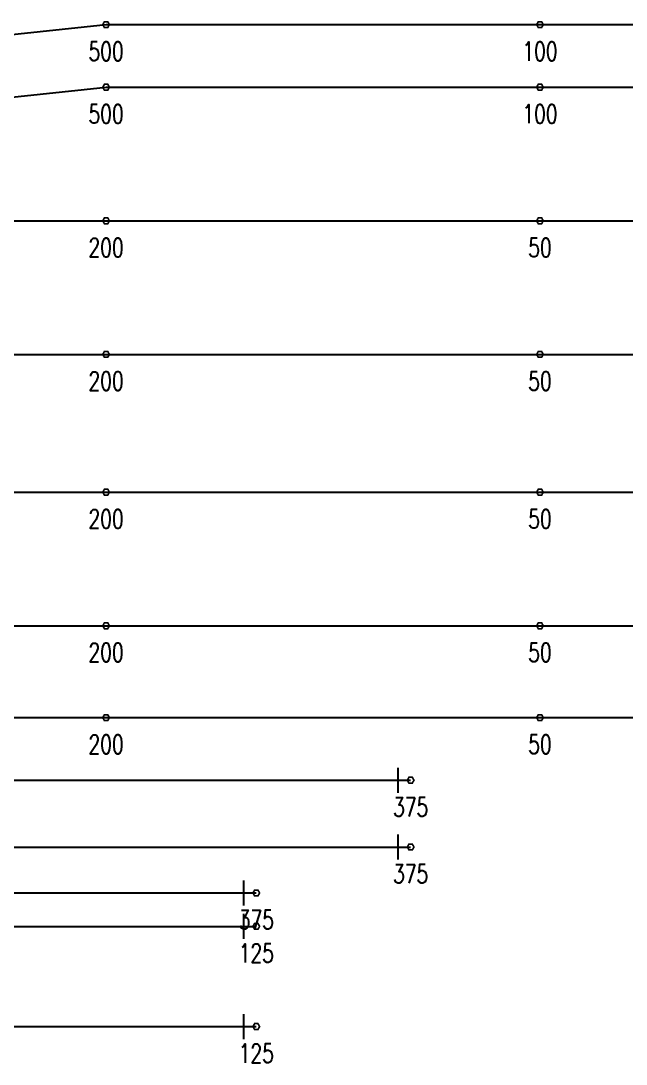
# Model space of a CAD drawing. Header units: millimetres. Extents: x 118516 to 588795, y -24154 to 50684.
# Drawn here: x 391628 to 398883, y 26050 to 38545 of the extents above; entities that cross this region are included whole.
import ezdxf
from ezdxf.enums import TextEntityAlignment as Align

# ---------------------------------------------------------------- set-up
doc = ezdxf.new("R2010")
doc.units = ezdxf.units.MM
doc.layers.get('0').update_dxf_attribs({"lineweight": 20})
doc.layers.add('ARES_TAG', color=3, linetype='Continuous')
doc.layers.add('NDC_S_TENDON', color=10, linetype='Continuous')
doc.layers.add('Current plane_Column', color=7, linetype='Continuous', true_color=0x4b00ff)
for name, color, linetype, lineweight in [('NDC_S-TENDON', 6, 'Continuous', 35), ('NDC_S_ANNO', 7, 'Continuous', 20), ('NDC_S_SYMBOL', 1, 'Continuous', 15)]:
    doc.layers.add(name, color=color, linetype=linetype, lineweight=lineweight)
doc.styles.add('ARES_ROMANS_0.36', font='romans.shx', dxfattribs={"width": 0.36, "bigfont": 'vns.shx'})
doc.styles.add('NDC_ANNO', font='', dxfattribs={"width": 0.8})
doc.styles.get('NDC_ANNO').set_extended_font_data('Dotum')

# ---------------------------------------------------------------- blocks, each defined once
blk = doc.blocks.new('*U710')
at = {"layer": 'NDC_S_SYMBOL', "color": 3}
blk.add_line((-10072, 0), (-8538, 0), dxfattribs=at)
blk.add_circle((-10522, 0), 450, dxfattribs=at)
at = {"layer": 'NDC_S_TENDON'}
for p, q in [((6362, -150), (6362, 150)), ((-3388, 0), (-500, 0)), ((-500, 0), (5123, 0)), ((5123, 0), (5512, 0)), ((5512, 0), (6512, 0))]:
    blk.add_line(p, q, dxfattribs=at)
blk.add_lwpolyline([(-3908, 0), (-4388, 150), (-4388, -150), (-3908, 0), (-3388, 0)], dxfattribs=at)
at = {"layer": 'ARES_TAG', "style": 'ARES_ROMANS_0.36', "width": 0.36}
blk.add_attdef('S3', text='', height=375, dxfattribs=at).set_placement((-10522, 0), align=Align.MIDDLE_CENTER)
blk = doc.blocks.new('*U711')
at = {"layer": 'NDC_S_SYMBOL', "color": 3}
blk.add_line((-11024, 0), (-8555, 0), dxfattribs=at)
blk.add_circle((-11474, 0), 450, dxfattribs=at)
at = {"layer": 'NDC_S_TENDON'}
for p, q in [((6362, -150), (6362, 150)), ((-3388, 0), (-500, 0)), ((-500, 0), (5123, 0)), ((5123, 0), (5512, 0)), ((5512, 0), (6512, 0))]:
    blk.add_line(p, q, dxfattribs=at)
blk.add_lwpolyline([(-3908, 0), (-4388, 150), (-4388, -150), (-3908, 0), (-3388, 0)], dxfattribs=at)
at = {"layer": 'ARES_TAG', "style": 'ARES_ROMANS_0.36', "width": 0.36}
blk.add_attdef('S3', text='', height=375, dxfattribs=at).set_placement((-11474, 0), align=Align.MIDDLE_CENTER)
blk = doc.blocks.new('*U490')
at = {"layer": 'NDC_S_TENDON'}
for p, q in [((-500, 0), (5123, 0)), ((5123, 0), (56672, 0))]:
    blk.add_line(p, q, dxfattribs=at)
at = {"layer": 'ARES_TAG', "style": 'ARES_ROMANS_0.36', "width": 0.36}
blk.add_attdef('S3', text='', height=375, dxfattribs=at).set_placement((-7518, 0), align=Align.MIDDLE_CENTER)
blk = doc.blocks.new('*U531')
at = {"layer": 'NDC_S_TENDON'}
for p, q in [((-25685, -975), (-16450, 0)), ((-16450, 0), (25150, 0))]:
    blk.add_line(p, q, dxfattribs=at)
at = {"layer": 'ARES_TAG', "style": 'ARES_ROMANS_0.36', "width": 0.36}
blk.add_attdef('S3', text='', height=375, rotation=6.0286, dxfattribs=at).set_placement((-29792, -1409), align=Align.MIDDLE_CENTER)
blk = doc.blocks.new('*U700')
at = {"layer": 'NDC_S_TENDON'}
for p, q in [((-25685, -975), (-16450, 0)), ((-16450, 0), (25150, 0))]:
    blk.add_line(p, q, dxfattribs=at)
at = {"layer": 'ARES_TAG', "style": 'ARES_ROMANS_0.36', "width": 0.36}
blk.add_attdef('S3', text='', height=375, rotation=6.0286, dxfattribs=at).set_placement((-31000, -1537), align=Align.MIDDLE_CENTER)
blk = doc.blocks.new('*U492')
at = {"layer": 'NDC_S_SYMBOL', "color": 3}
blk.add_line((-7068, 0), (-5568, 0), dxfattribs=at)
blk.add_circle((-7518, 0), 450, dxfattribs=at)
at = {"layer": 'NDC_S_TENDON'}
for p, q in [((7492, -150), (7492, 150)), ((-3388, 0), (-500, 0)), ((-500, 0), (5123, 0)), ((5123, 0), (6642, 0)), ((6642, 0), (7642, 0))]:
    blk.add_line(p, q, dxfattribs=at)
blk.add_lwpolyline([(-3908, 0), (-4388, 150), (-4388, -150), (-3908, 0), (-3388, 0)], dxfattribs=at)
at = {"layer": 'ARES_TAG', "style": 'ARES_ROMANS_0.36', "width": 0.36}
blk.add_attdef('S3', text='', height=375, dxfattribs=at).set_placement((-7518, 0), align=Align.MIDDLE_CENTER)
blk = doc.blocks.new('*U701')
at = {"layer": 'NDC_S_SYMBOL', "color": 3}
blk.add_line((-8067, 0), (-5568, 0), dxfattribs=at)
blk.add_circle((-8517, 0), 450, dxfattribs=at)
at = {"layer": 'NDC_S_TENDON'}
for p, q in [((7492, -150), (7492, 150)), ((-3388, 0), (-500, 0)), ((-500, 0), (5123, 0)), ((5123, 0), (6642, 0)), ((6642, 0), (7642, 0))]:
    blk.add_line(p, q, dxfattribs=at)
blk.add_lwpolyline([(-3908, 0), (-4388, 150), (-4388, -150), (-3908, 0), (-3388, 0)], dxfattribs=at)
at = {"layer": 'ARES_TAG', "style": 'ARES_ROMANS_0.36', "width": 0.36}
blk.add_attdef('S3', text='', height=375, dxfattribs=at).set_placement((-8517, 0), align=Align.MIDDLE_CENTER)
blk = doc.blocks.new('HTB TDX')
at = {"layer": 'NDC_S-TENDON', "linetype": 'Continuous'}
for points, elevation in [([(10090, 29000, 20, 20, 0), (10070, 29035, 20, 20, 0), (10030, 29035, 20, 20, 0), (10010, 29000, 20, 20, 0), (10030, 28965, 20, 20, 0), (10070, 28965, 20, 20, 0)], 3600), ([(10090, 29000, 20, 20, 0), (10070, 29035, 20, 20, 0), (10030, 29035, 20, 20, 0), (10010, 29000, 20, 20, 0), (10030, 28965, 20, 20, 0), (10070, 28965, 20, 20, 0)], 3600), ([(10090, 29000, 20, 20, 0), (10070, 29035, 20, 20, 0), (10030, 29035, 20, 20, 0), (10010, 29000, 20, 20, 0), (10030, 28965, 20, 20, 0), (10070, 28965, 20, 20, 0)], 3600), ([(10090, 29000, 20, 20, 0), (10070, 29035, 20, 20, 0), (10030, 29035, 20, 20, 0), (10010, 29000, 20, 20, 0), (10030, 28965, 20, 20, 0), (10070, 28965, 20, 20, 0)], 3600), ([(15290, 29000, 20, 20, 0), (15270, 29035, 20, 20, 0), (15230, 29035, 20, 20, 0), (15210, 29000, 20, 20, 0), (15230, 28965, 20, 20, 0), (15270, 28965, 20, 20, 0)], 3200), ([(15290, 29000, 20, 20, 0), (15270, 29035, 20, 20, 0), (15230, 29035, 20, 20, 0), (15210, 29000, 20, 20, 0), (15230, 28965, 20, 20, 0), (15270, 28965, 20, 20, 0)], 3200), ([(10090, 28250, 20, 20, 0), (10070, 28285, 20, 20, 0), (10030, 28285, 20, 20, 0), (10010, 28250, 20, 20, 0), (10030, 28215, 20, 20, 0), (10070, 28215, 20, 20, 0)], 3600), ([(10090, 28250, 20, 20, 0), (10070, 28285, 20, 20, 0), (10030, 28285, 20, 20, 0), (10010, 28250, 20, 20, 0), (10030, 28215, 20, 20, 0), (10070, 28215, 20, 20, 0)], 3600), ([(10090, 28250, 20, 20, 0), (10070, 28285, 20, 20, 0), (10030, 28285, 20, 20, 0), (10010, 28250, 20, 20, 0), (10030, 28215, 20, 20, 0), (10070, 28215, 20, 20, 0)], 3600), ([(10090, 28250, 20, 20, 0), (10070, 28285, 20, 20, 0), (10030, 28285, 20, 20, 0), (10010, 28250, 20, 20, 0), (10030, 28215, 20, 20, 0), (10070, 28215, 20, 20, 0)], 3600), ([(15290, 28250, 20, 20, 0), (15270, 28285, 20, 20, 0), (15230, 28285, 20, 20, 0), (15210, 28250, 20, 20, 0), (15230, 28215, 20, 20, 0), (15270, 28215, 20, 20, 0)], 3200), ([(15290, 28250, 20, 20, 0), (15270, 28285, 20, 20, 0), (15230, 28285, 20, 20, 0), (15210, 28250, 20, 20, 0), (15230, 28215, 20, 20, 0), (15270, 28215, 20, 20, 0)], 3200), ([(10090, 26650, 20, 20, 0), (10070, 26685, 20, 20, 0), (10030, 26685, 20, 20, 0), (10010, 26650, 20, 20, 0), (10030, 26615, 20, 20, 0), (10070, 26615, 20, 20, 0)], 3650), ([(10090, 26650, 20, 20, 0), (10070, 26685, 20, 20, 0), (10030, 26685, 20, 20, 0), (10010, 26650, 20, 20, 0), (10030, 26615, 20, 20, 0), (10070, 26615, 20, 20, 0)], 3650), ([(10090, 26650, 20, 20, 0), (10070, 26685, 20, 20, 0), (10030, 26685, 20, 20, 0), (10010, 26650, 20, 20, 0), (10030, 26615, 20, 20, 0), (10070, 26615, 20, 20, 0)], 3650), ([(10090, 26650, 20, 20, 0), (10070, 26685, 20, 20, 0), (10030, 26685, 20, 20, 0), (10010, 26650, 20, 20, 0), (10030, 26615, 20, 20, 0), (10070, 26615, 20, 20, 0)], 3650), ([(15290, 26650, 20, 20, 0), (15270, 26685, 20, 20, 0), (15230, 26685, 20, 20, 0), (15210, 26650, 20, 20, 0), (15230, 26615, 20, 20, 0), (15270, 26615, 20, 20, 0)], 3500), ([(15290, 26650, 20, 20, 0), (15270, 26685, 20, 20, 0), (15230, 26685, 20, 20, 0), (15210, 26650, 20, 20, 0), (15230, 26615, 20, 20, 0), (15270, 26615, 20, 20, 0)], 3500), ([(10090, 25050, 20, 20, 0), (10070, 25085, 20, 20, 0), (10030, 25085, 20, 20, 0), (10010, 25050, 20, 20, 0), (10030, 25015, 20, 20, 0), (10070, 25015, 20, 20, 0)], 3650), ([(10090, 25050, 20, 20, 0), (10070, 25085, 20, 20, 0), (10030, 25085, 20, 20, 0), (10010, 25050, 20, 20, 0), (10030, 25015, 20, 20, 0), (10070, 25015, 20, 20, 0)], 3650), ([(10090, 25050, 20, 20, 0), (10070, 25085, 20, 20, 0), (10030, 25085, 20, 20, 0), (10010, 25050, 20, 20, 0), (10030, 25015, 20, 20, 0), (10070, 25015, 20, 20, 0)], 3650), ([(10090, 25050, 20, 20, 0), (10070, 25085, 20, 20, 0), (10030, 25085, 20, 20, 0), (10010, 25050, 20, 20, 0), (10030, 25015, 20, 20, 0), (10070, 25015, 20, 20, 0)], 3650), ([(15290, 25050, 20, 20, 0), (15270, 25085, 20, 20, 0), (15230, 25085, 20, 20, 0), (15210, 25050, 20, 20, 0), (15230, 25015, 20, 20, 0), (15270, 25015, 20, 20, 0)], 3500), ([(15290, 25050, 20, 20, 0), (15270, 25085, 20, 20, 0), (15230, 25085, 20, 20, 0), (15210, 25050, 20, 20, 0), (15230, 25015, 20, 20, 0), (15270, 25015, 20, 20, 0)], 3500), ([(10090, 23400, 20, 20, 0), (10070, 23435, 20, 20, 0), (10030, 23435, 20, 20, 0), (10010, 23400, 20, 20, 0), (10030, 23365, 20, 20, 0), (10070, 23365, 20, 20, 0)], 3650), ([(10090, 23400, 20, 20, 0), (10070, 23435, 20, 20, 0), (10030, 23435, 20, 20, 0), (10010, 23400, 20, 20, 0), (10030, 23365, 20, 20, 0), (10070, 23365, 20, 20, 0)], 3650), ([(10090, 23400, 20, 20, 0), (10070, 23435, 20, 20, 0), (10030, 23435, 20, 20, 0), (10010, 23400, 20, 20, 0), (10030, 23365, 20, 20, 0), (10070, 23365, 20, 20, 0)], 3650), ([(10090, 23400, 20, 20, 0), (10070, 23435, 20, 20, 0), (10030, 23435, 20, 20, 0), (10010, 23400, 20, 20, 0), (10030, 23365, 20, 20, 0), (10070, 23365, 20, 20, 0)], 3650), ([(15290, 23400, 20, 20, 0), (15270, 23435, 20, 20, 0), (15230, 23435, 20, 20, 0), (15210, 23400, 20, 20, 0), (15230, 23365, 20, 20, 0), (15270, 23365, 20, 20, 0)], 3500), ([(15290, 23400, 20, 20, 0), (15270, 23435, 20, 20, 0), (15230, 23435, 20, 20, 0), (15210, 23400, 20, 20, 0), (15230, 23365, 20, 20, 0), (15270, 23365, 20, 20, 0)], 3500), ([(10090, 21800, 20, 20, 0), (10070, 21835, 20, 20, 0), (10030, 21835, 20, 20, 0), (10010, 21800, 20, 20, 0), (10030, 21765, 20, 20, 0), (10070, 21765, 20, 20, 0)], 3650), ([(10090, 21800, 20, 20, 0), (10070, 21835, 20, 20, 0), (10030, 21835, 20, 20, 0), (10010, 21800, 20, 20, 0), (10030, 21765, 20, 20, 0), (10070, 21765, 20, 20, 0)], 3650), ([(10090, 21800, 20, 20, 0), (10070, 21835, 20, 20, 0), (10030, 21835, 20, 20, 0), (10010, 21800, 20, 20, 0), (10030, 21765, 20, 20, 0), (10070, 21765, 20, 20, 0)], 3650), ([(10090, 21800, 20, 20, 0), (10070, 21835, 20, 20, 0), (10030, 21835, 20, 20, 0), (10010, 21800, 20, 20, 0), (10030, 21765, 20, 20, 0), (10070, 21765, 20, 20, 0)], 3650), ([(15290, 21800, 20, 20, 0), (15270, 21835, 20, 20, 0), (15230, 21835, 20, 20, 0), (15210, 21800, 20, 20, 0), (15230, 21765, 20, 20, 0), (15270, 21765, 20, 20, 0)], 3500), ([(15290, 21800, 20, 20, 0), (15270, 21835, 20, 20, 0), (15230, 21835, 20, 20, 0), (15210, 21800, 20, 20, 0), (15230, 21765, 20, 20, 0), (15270, 21765, 20, 20, 0)], 3500), ([(10090, 20700, 20, 20, 0), (10070, 20735, 20, 20, 0), (10030, 20735, 20, 20, 0), (10010, 20700, 20, 20, 0), (10030, 20665, 20, 20, 0), (10070, 20665, 20, 20, 0)], 3650), ([(10090, 20700, 20, 20, 0), (10070, 20735, 20, 20, 0), (10030, 20735, 20, 20, 0), (10010, 20700, 20, 20, 0), (10030, 20665, 20, 20, 0), (10070, 20665, 20, 20, 0)], 3650), ([(10090, 20700, 20, 20, 0), (10070, 20735, 20, 20, 0), (10030, 20735, 20, 20, 0), (10010, 20700, 20, 20, 0), (10030, 20665, 20, 20, 0), (10070, 20665, 20, 20, 0)], 3650), ([(10090, 20700, 20, 20, 0), (10070, 20735, 20, 20, 0), (10030, 20735, 20, 20, 0), (10010, 20700, 20, 20, 0), (10030, 20665, 20, 20, 0), (10070, 20665, 20, 20, 0)], 3650), ([(15290, 20700, 20, 20, 0), (15270, 20735, 20, 20, 0), (15230, 20735, 20, 20, 0), (15210, 20700, 20, 20, 0), (15230, 20665, 20, 20, 0), (15270, 20665, 20, 20, 0)], 3500), ([(15290, 20700, 20, 20, 0), (15270, 20735, 20, 20, 0), (15230, 20735, 20, 20, 0), (15210, 20700, 20, 20, 0), (15230, 20665, 20, 20, 0), (15270, 20665, 20, 20, 0)], 3500), ([(13740, 19950, 20, 20, 0), (13720, 19985, 20, 20, 0), (13680, 19985, 20, 20, 0), (13660, 19950, 20, 20, 0), (13680, 19915, 20, 20, 0), (13720, 19915, 20, 20, 0)], 3575), ([(13740, 19950, 20, 20, 0), (13720, 19985, 20, 20, 0), (13680, 19985, 20, 20, 0), (13660, 19950, 20, 20, 0), (13680, 19915, 20, 20, 0), (13720, 19915, 20, 20, 0)], 3575), ([(13740, 19150, 20, 20, 0), (13720, 19185, 20, 20, 0), (13680, 19185, 20, 20, 0), (13660, 19150, 20, 20, 0), (13680, 19115, 20, 20, 0), (13720, 19115, 20, 20, 0)], 3575), ([(13740, 19150, 20, 20, 0), (13720, 19185, 20, 20, 0), (13680, 19185, 20, 20, 0), (13660, 19150, 20, 20, 0), (13680, 19115, 20, 20, 0), (13720, 19115, 20, 20, 0)], 3575), ([(11890, 18600, 20, 20, 0), (11870, 18635, 20, 20, 0), (11830, 18635, 20, 20, 0), (11810, 18600, 20, 20, 0), (11830, 18565, 20, 20, 0), (11870, 18565, 20, 20, 0)], 3575), ([(11890, 18600, 20, 20, 0), (11870, 18635, 20, 20, 0), (11830, 18635, 20, 20, 0), (11810, 18600, 20, 20, 0), (11830, 18565, 20, 20, 0), (11870, 18565, 20, 20, 0)], 3575), ([(11890, 18200, 20, 20, 0), (11870, 18235, 20, 20, 0), (11830, 18235, 20, 20, 0), (11810, 18200, 20, 20, 0), (11830, 18165, 20, 20, 0), (11870, 18165, 20, 20, 0)], 3575), ([(11890, 18200, 20, 20, 0), (11870, 18235, 20, 20, 0), (11830, 18235, 20, 20, 0), (11810, 18200, 20, 20, 0), (11830, 18165, 20, 20, 0), (11870, 18165, 20, 20, 0)], 3575), ([(11890, 17000, 20, 20, 0), (11870, 17035, 20, 20, 0), (11830, 17035, 20, 20, 0), (11810, 17000, 20, 20, 0), (11830, 16965, 20, 20, 0), (11870, 16965, 20, 20, 0)], 3575), ([(11890, 17000, 20, 20, 0), (11870, 17035, 20, 20, 0), (11830, 17035, 20, 20, 0), (11810, 17000, 20, 20, 0), (11830, 16965, 20, 20, 0), (11870, 16965, 20, 20, 0)], 3575)]:
    blk.add_lwpolyline(points, format="xyseb", close=True, dxfattribs=dict(at, elevation=elevation))
for name, p in [('*U531', (26500, 29000)), ('*U700', (26500, 28250)), ('*U490', (4208, 26650, 3503)), ('*U490', (4208, 25050, 3503)), ('*U490', (4208, 23400, 3503)), ('*U490', (4208, 21800, 3503)), ('*U490', (4208, 20700, 3503))]:
    blk.add_blockref(name, p)
ref = blk.add_blockref('*U710', (7188, 19950, 3575))
ref.add_attrib('S3', 'S2-20', dxfattribs={"layer": 'ARES_TAG', "height": 375, "style": 'ARES_ROMANS_0.36', "width": 0.36}).set_placement((-3333, 19950, 3575), align=Align.MIDDLE_CENTER)
ref = blk.add_blockref('*U711', (7188, 19150, 692))
ref.add_attrib('S3', 'S2-19', dxfattribs={"layer": 'ARES_TAG', "height": 375, "style": 'ARES_ROMANS_0.36', "width": 0.36}).set_placement((-4285, 19150, 692), align=Align.MIDDLE_CENTER)
ref = blk.add_blockref('*U492', (4208, 18600, 692))
ref.add_attrib('S3', 'S5-18', dxfattribs={"layer": 'ARES_TAG', "height": 375, "style": 'ARES_ROMANS_0.36', "width": 0.36}).set_placement((-3310, 18600, 692), align=Align.MIDDLE_CENTER)
ref = blk.add_blockref('*U701', (4208, 18200))
ref.add_attrib('S3', 'S2-17', dxfattribs={"layer": 'ARES_TAG', "height": 375, "style": 'ARES_ROMANS_0.36', "width": 0.36}).set_placement((-4308, 18200), align=Align.MIDDLE_CENTER)
ref = blk.add_blockref('*U492', (4208, 17000))
ref.add_attrib('S3', 'S2-16', dxfattribs={"layer": 'ARES_TAG', "height": 375, "style": 'ARES_ROMANS_0.36', "width": 0.36}).set_placement((-3310, 17000), align=Align.MIDDLE_CENTER)
at = {"layer": 'NDC_S_ANNO', "linetype": 'Continuous', "char_height": 225, "attachment_point": 5, "line_spacing_factor": 0.75, "style": 'NDC_ANNO'}
for s, insert in [('\\FSTANDARD.shx;500', (10050, 28680, 3600)), ('\\FSTANDARD.shx;100', (15250, 28680, 3200)), ('\\FSTANDARD.shx;500', (10050, 27930, 3600)), ('\\FSTANDARD.shx;100', (15250, 27930, 3200)), ('\\FSTANDARD.shx;200', (10050, 26330, 3650)), ('\\FSTANDARD.shx;50', (15250, 26330, 3500)), ('\\FSTANDARD.shx;200', (10050, 24730, 3650)), ('\\FSTANDARD.shx;50', (15250, 24730, 3500)), ('\\FSTANDARD.shx;200', (10050, 23080, 3650)), ('\\FSTANDARD.shx;50', (15250, 23080, 3500)), ('\\FSTANDARD.shx;200', (10050, 21480, 3650)), ('\\FSTANDARD.shx;50', (15250, 21480, 3500)), ('\\FSTANDARD.shx;200', (10050, 20380, 3650)), ('\\FSTANDARD.shx;50', (15250, 20380, 3500)), ('\\FSTANDARD.shx;375', (13700, 19630, 3575)), ('\\FSTANDARD.shx;375', (13700, 18830, 3575)), ('\\FSTANDARD.shx;375', (11850, 18280, 3575)), ('\\FSTANDARD.shx;125', (11850, 17880, 3575)), ('\\FSTANDARD.shx;125', (11850, 16680, 3575))]:
    blk.add_mtext(s, dxfattribs=dict(at, insert=insert))

msp = doc.modelspace()

# ---------------------------------------------------------------- block references
at = {"layer": 'Current plane_Column'}
msp.add_blockref('HTB TDX', (382600, 9500), dxfattribs=at)

doc.saveas('drawing.dxf')
